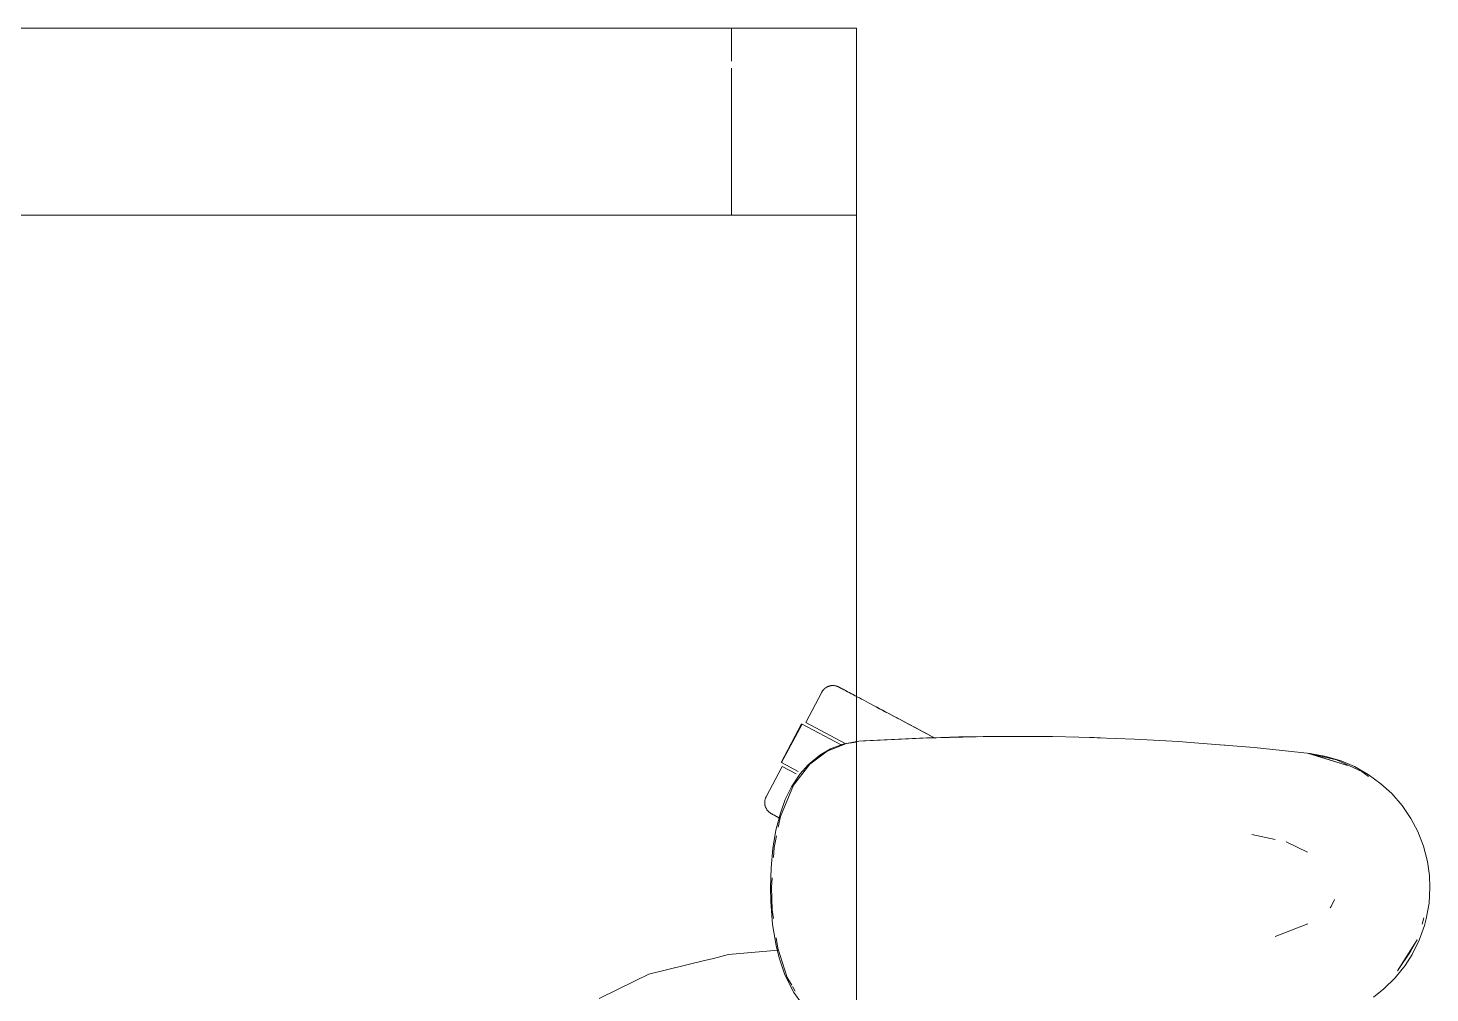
# Model space of a CAD drawing. Header units: millimetres. Extents: x 79795 to 317870, y -36033 to 97293.
# Drawn here: x 162755.4 to 163204.6, y 10685.9 to 10995.2 of the extents above; entities that cross this region are included whole.
import ezdxf

# ---------------------------------------------------------------- set-up
doc = ezdxf.new("R2010")
doc.units = ezdxf.units.MM
doc.header["$MEASUREMENT"] = 0
doc.layers.add('G-IMPT', color=8, linetype='CONTINUOUS', lineweight=9)
doc.layers.add('I-FURN', color=8, linetype='CONTINUOUS', lineweight=9)

msp = doc.modelspace()

# ---------------------------------------------------------------- linework, layer by layer
at = {"layer": 'G-IMPT'}
for p, q in [((163063.5, 10768.12), (163042.1, 10767.62)), ((163053.66, 10767.96), (163042.1, 10767.62)), ((163063.5, 10768.12), (163043.31, 10767.66)), ((163053.66, 10767.96), (163072.89, 10768.16)), ((163063.5, 10768.12), (163053.66, 10767.96)), ((163083.68, 10768.08), (163053.66, 10767.96)), ((163061.46, 10768.1), (163059.55, 10768.03)), ((163063.5, 10768.08), (163061.46, 10768.1)), ((163083.68, 10768.08), (163063.5, 10768.12)), ((163083.68, 10768.08), (163072.89, 10768.16)), ((163083.68, 10768.08), (163092.1, 10767.91)), ((163103.86, 10767.52), (163092.1, 10767.91)), ((163097.04, 10767.77), (163095.54, 10767.79)), ((163098.97, 10767.66), (163097.04, 10767.77)), ((163011.47, 10763.44), (163005.84, 10759.27)), ((163012.5, 10764.11), (163009.06, 10762.15)), ((163017.66, 10765.85), (163011.47, 10763.44)), ((163012.5, 10764.11), (163016.14, 10765.5)), ((163017.49, 10765.87), (163016.14, 10765.5)), ((163017.49, 10765.87), (163019.88, 10766.32)), ((163017.66, 10765.85), (163020.83, 10766.33)), ((163021.53, 10766.57), (163019.88, 10766.32)), ((163043.31, 10767.66), (163021.53, 10766.57)), ((163042.1, 10767.62), (163021.53, 10766.57)), ((163021.53, 10766.57), (163023.13, 10766.68)), ((163043.31, 10767.66), (163023.13, 10766.68)), ((163042.1, 10767.62), (163043.31, 10767.66)), ((163103.86, 10767.52), (163109.88, 10767.27)), ((163124.02, 10766.46), (163109.88, 10767.27)), ((163129.11, 10766.13), (163124.02, 10766.46)), ((163129.11, 10766.13), (163144.17, 10764.88)), ((163137.29, 10765.48), (163138.97, 10765.31)), ((163144.17, 10764.88), (163148.3, 10764.54)), ((163148.3, 10764.54), (163166.22, 10762.63)), ((163005.84, 10759.27), (163000.63, 10752.48)), ((163002.66, 10756.04), (163005.32, 10759.07)), ((163009.06, 10762.15), (163005.32, 10759.07)), ((163165.71, 10762.63), (163178.17, 10758.8)), ((163165.71, 10762.63), (163169.03, 10761.71)), ((163166.22, 10762.63), (163171.27, 10761.74)), ((163174.68, 10760.59), (163166.28, 10762.5)), ((163178.17, 10758.8), (163169.03, 10761.71)), ((163176.13, 10760.27), (163171.27, 10761.74)), ((163174.68, 10760.59), (163182.74, 10756.85)), ((163180.37, 10758.46), (163176.13, 10760.27)), ((163000, 10751.99), (163002.66, 10756.04)), ((163180.37, 10758.46), (163184.81, 10755.95)), ((163184.85, 10755.26), (163182.74, 10756.85)), ((163188.89, 10752.95), (163184.81, 10755.95)), ((163000, 10751.99), (162998.02, 10747.92)), ((163000.63, 10752.48), (162998.79, 10748.09)), ((163188.89, 10752.95), (163192.33, 10749.79)), ((162996.43, 10743.58), (162998.02, 10747.92)), ((162996.46, 10742.47), (162998.79, 10748.09)), ((163195.65, 10745.95), (163192.33, 10749.79)), ((163198.48, 10741.78), (163195.65, 10745.95)), ((162996.43, 10743.58), (162995, 10738.1)), ((162996.46, 10742.47), (162995.75, 10739)), ((163198.48, 10741.78), (163200.67, 10737.62)), ((162994, 10732.17), (162995, 10738.1)), ((163147.51, 10736.66), (163154.94, 10735.09)), ((163200.67, 10737.62), (163202.51, 10732.91)), ((162994, 10732.17), (162993.44, 10726.02)), ((162994.42, 10732.51), (162994.22, 10729.3)), ((162995.19, 10736.26), (162994.42, 10732.51)), ((163165.34, 10731.06), (163158.56, 10734.33)), ((163203.77, 10728.04), (163202.51, 10732.91)), ((163203.77, 10728.04), (163204.42, 10723.53)), ((162993.26, 10719.68), (162993.44, 10726.02)), ((163204.59, 10719.68), (163204.42, 10723.53)), ((162993.35, 10715.17), (162993.26, 10719.68)), ((162993.82, 10722.79), (162993.63, 10719.68)), ((162993.86, 10712.52), (162993.63, 10719.68)), ((163204.59, 10719.68), (163204.29, 10714.64)), ((162993.35, 10715.17), (162993.92, 10707.86)), ((163173.97, 10715.85), (163172.96, 10713.63)), ((163204.29, 10714.64), (163203.41, 10709.69)), ((162993.86, 10712.52), (162994.26, 10709.73)), ((163172.96, 10713.63), (163172.66, 10713.18)), ((163202.05, 10708), (163202.67, 10710.03)), ((163203.41, 10709.69), (163202.85, 10707.56)), ((162995.04, 10701.1), (162993.92, 10707.86)), ((163155.01, 10703.96), (163165.43, 10708.11)), ((163201.14, 10702.79), (163202.85, 10707.56)), ((162996.02, 10697.17), (162995.04, 10701.1)), ((162995.13, 10703.55), (162995.59, 10700.26)), ((163200.49, 10702.89), (163194.17, 10692.94)), ((163200.49, 10702.89), (163198.33, 10699.21)), ((163201.14, 10702.79), (163198.9, 10698.28)), ((162954.24, 10691.91), (162972.18, 10696.31)), ((162972.18, 10696.31), (162974.55, 10696.89)), ((162979.84, 10698.19), (162974.55, 10696.89)), ((162995.72, 10699.63), (162979.84, 10698.19)), ((162995.59, 10700.26), (162998.62, 10690.86)), ((162996.02, 10697.17), (162997.76, 10692.08)), ((163198.33, 10699.21), (163194.17, 10692.94)), ((163198.9, 10698.28), (163196.63, 10694.73)), ((162949.88, 10689.76), (162954.24, 10691.91)), ((162997.76, 10692.08), (162999.96, 10687.45)), ((163193.44, 10690.76), (163196.63, 10694.73)), ((162949.88, 10689.76), (162938.41, 10684.12)), ((162998.62, 10690.86), (163000.09, 10688.41)), ((162999.96, 10687.45), (163000.77, 10686.07)), ((163000.37, 10687.94), (163001.23, 10686.5)), ((163189.84, 10687.21), (163186.53, 10684.59)), ((163193.44, 10690.76), (163189.84, 10687.21)), ((163003.21, 10682.62), (163000.77, 10686.07))]:
    msp.add_line(p, q, dxfattribs=at)
at = {"layer": 'I-FURN'}
for p, q in [((162220.83, 10995.22), (163020.83, 10995.22)), ((163020.83, 10995.22), (162220.83, 10995.22)), ((162220.83, 10995.22), (163020.83, 10995.22)), ((162980.83, 10995.22), (162260.83, 10995.22)), ((163020.83, 10995.22), (162980.83, 10995.22)), ((162980.83, 10984.64), (162980.83, 10995.22)), ((162980.83, 10984.64), (162980.83, 10995.22)), ((163020.83, 10935.22), (163020.83, 10995.22)), ((163020.83, 10995.22), (163020.83, 10935.22)), ((163020.83, 9395.22), (163020.83, 10995.22)), ((163020.83, 10995.22), (163020.83, 9395.22)), ((162980.83, 10935.22), (162980.83, 10982.32)), ((162980.83, 10935.22), (162980.83, 10982.32)), ((162260.83, 10935.22), (162980.83, 10935.22)), ((163020.83, 10935.22), (162585.83, 10935.22)), ((162980.83, 10935.22), (163020.83, 10935.22)), ((163009.7, 10782.31), (163004.55, 10772.63)), ((163009.7, 10782.31), (163009.78, 10782.45)), ((163009.78, 10782.45), (163009.86, 10782.59)), ((163009.86, 10782.59), (163009.95, 10782.72)), ((163009.95, 10782.72), (163010.04, 10782.85)), ((163010.04, 10782.85), (163010.14, 10782.98)), ((163010.14, 10782.98), (163010.25, 10783.1)), ((163010.25, 10783.1), (163010.36, 10783.22)), ((163010.36, 10783.22), (163010.47, 10783.34)), ((163010.47, 10783.34), (163010.59, 10783.44)), ((163010.59, 10783.44), (163010.71, 10783.55)), ((163010.71, 10783.55), (163010.84, 10783.65)), ((163010.84, 10783.65), (163010.97, 10783.74)), ((163010.97, 10783.74), (163011.11, 10783.83)), ((163011.11, 10783.83), (163011.25, 10783.91)), ((163011.25, 10783.91), (163011.39, 10783.99)), ((163011.39, 10783.99), (163011.53, 10784.06)), ((163011.53, 10784.06), (163011.68, 10784.13)), ((163011.68, 10784.13), (163011.83, 10784.19)), ((163011.83, 10784.19), (163011.98, 10784.24)), ((163011.98, 10784.24), (163012.13, 10784.29)), ((163012.13, 10784.29), (163012.29, 10784.33)), ((163012.29, 10784.33), (163012.45, 10784.37)), ((163012.45, 10784.37), (163012.6, 10784.4)), ((163012.6, 10784.4), (163012.76, 10784.42)), ((163012.76, 10784.42), (163012.92, 10784.44)), ((163012.92, 10784.44), (163013.09, 10784.45)), ((163013.09, 10784.45), (163013.25, 10784.45)), ((163013.25, 10784.45), (163013.41, 10784.45)), ((163013.41, 10784.45), (163013.57, 10784.44)), ((163013.57, 10784.44), (163013.73, 10784.42)), ((163013.73, 10784.42), (163013.89, 10784.4)), ((163013.89, 10784.4), (163014.05, 10784.37)), ((163014.05, 10784.37), (163014.2, 10784.34)), ((163014.2, 10784.34), (163014.36, 10784.3)), ((163014.36, 10784.3), (163014.51, 10784.25)), ((163014.51, 10784.25), (163014.67, 10784.19)), ((163014.67, 10784.19), (163014.82, 10784.14)), ((163014.82, 10784.14), (163014.96, 10784.07)), ((163014.96, 10784.07), (163015.11, 10784)), ((163015.11, 10784), (163015.15, 10783.98)), ((163015.15, 10783.98), (163015.17, 10783.97)), ((163015.19, 10783.95), (163015.15, 10783.98)), ((163015.15, 10783.98), (163015.15, 10783.98)), ((163015.17, 10783.97), (163015.23, 10783.94)), ((163015.28, 10783.91), (163015.19, 10783.95)), ((163015.23, 10783.94), (163015.33, 10783.88)), ((163015.4, 10783.84), (163015.28, 10783.91)), ((163015.33, 10783.88), (163015.47, 10783.81)), ((163015.56, 10783.76), (163015.4, 10783.84)), ((163015.47, 10783.81), (163015.65, 10783.71)), ((163015.76, 10783.65), (163015.56, 10783.76)), ((163015.65, 10783.71), (163015.87, 10783.6)), ((163016, 10783.52), (163015.76, 10783.65)), ((163015.87, 10783.6), (163016.13, 10783.46)), ((163016.28, 10783.38), (163016, 10783.52)), ((163016.13, 10783.46), (163016.42, 10783.3)), ((163016.6, 10783.21), (163016.28, 10783.38)), ((163016.42, 10783.3), (163016.76, 10783.12)), ((163016.96, 10783.02), (163016.6, 10783.21)), ((163016.76, 10783.12), (163017.13, 10782.92)), ((163017.35, 10782.81), (163016.96, 10783.02)), ((163017.13, 10782.92), (163017.54, 10782.71)), ((163017.78, 10782.58), (163017.35, 10782.81)), ((163017.54, 10782.71), (163017.99, 10782.47)), ((163018.24, 10782.33), (163017.78, 10782.58)), ((163017.99, 10782.47), (163018.47, 10782.21)), ((163018.74, 10782.07), (163018.24, 10782.33)), ((163018.47, 10782.21), (163018.99, 10781.94)), ((163019.28, 10781.78), (163018.74, 10782.07)), ((163018.99, 10781.94), (163019.54, 10781.64)), ((163019.85, 10781.48), (163019.28, 10781.78)), ((163019.54, 10781.64), (163020.12, 10781.33)), ((163020.45, 10781.16), (163019.85, 10781.48)), ((163021.08, 10780.82), (163020.45, 10781.16)), ((163021.75, 10780.47), (163021.08, 10780.82)), ((163022.44, 10780.1), (163021.75, 10780.47)), ((163023.16, 10779.72), (163022.44, 10780.1)), ((163023.91, 10779.32), (163023.16, 10779.72)), ((163024.69, 10778.9), (163023.91, 10779.32)), ((163025.49, 10778.48), (163024.69, 10778.9)), ((163026.32, 10778.04), (163025.49, 10778.48)), ((163025.87, 10778.28), (163026.7, 10777.83)), ((163027.16, 10777.59), (163026.32, 10778.04)), ((163026.7, 10777.83), (163027.56, 10777.38)), ((163028.03, 10777.13), (163027.16, 10777.59)), ((163027.56, 10777.38), (163028.44, 10776.91)), ((163028.92, 10776.66), (163028.03, 10777.13)), ((163028.44, 10776.91), (163029.33, 10776.44)), ((163017.21, 10765.89), (163004.55, 10772.63)), ((163029.82, 10776.17), (163028.92, 10776.66)), ((163029.33, 10776.44), (163030.25, 10775.95)), ((163030.75, 10775.68), (163029.82, 10776.17)), ((163030.25, 10775.95), (163031.18, 10775.46)), ((163031.68, 10775.19), (163030.75, 10775.68)), ((163031.18, 10775.46), (163032.12, 10774.95)), ((163032.64, 10774.68), (163031.68, 10775.19)), ((163032.12, 10774.95), (163033.08, 10774.44)), ((163033.6, 10774.17), (163032.64, 10774.68)), ((163033.08, 10774.44), (163034.05, 10773.93)), ((163034.57, 10773.65), (163033.6, 10774.17)), ((163034.05, 10773.93), (163035.02, 10773.41)), ((163035.56, 10773.13), (163034.57, 10773.65)), ((163035.02, 10773.41), (163036.01, 10772.88)), ((163036.55, 10772.6), (163035.56, 10773.13)), ((163036.01, 10772.88), (163037.01, 10772.36)), ((163037.54, 10772.07), (163036.55, 10772.6)), ((163037.01, 10772.36), (163038.01, 10771.82)), ((163003.25, 10772.18), (162996.68, 10759.82)), ((162996.85, 10759.73), (163003.42, 10772.09)), ((163003.42, 10772.09), (163015.93, 10765.44)), ((163038.55, 10771.54), (163037.54, 10772.07)), ((163038.01, 10771.82), (163039.01, 10771.29)), ((163039.55, 10771), (163038.55, 10771.54)), ((163039.01, 10771.29), (163040.01, 10770.76)), ((163040.56, 10770.47), (163039.55, 10771)), ((163040.01, 10770.76), (163041.02, 10770.22)), ((163041.56, 10769.93), (163040.56, 10770.47)), ((163041.02, 10770.22), (163042.02, 10769.69)), ((163042.56, 10769.4), (163041.56, 10769.93)), ((163042.02, 10769.69), (163043.02, 10769.16)), ((163043.56, 10768.87), (163042.56, 10769.4)), ((163043.02, 10769.16), (163044.02, 10768.63)), ((163044.56, 10768.34), (163043.56, 10768.87)), ((163044.02, 10768.63), (163045.01, 10768.1)), ((163045.54, 10767.82), (163044.56, 10768.34)), ((163045.01, 10768.1), (163046, 10767.58)), ((163002.14, 10756.92), (162996.85, 10759.73)), ((162997.04, 10758.5), (162991.89, 10748.81)), ((163001.53, 10756.11), (162997.04, 10758.5)), ((162991.41, 10746.91), (162991.42, 10747.07)), ((162991.42, 10746.75), (162991.41, 10746.91)), ((162991.42, 10747.07), (162991.43, 10747.23)), ((162991.43, 10746.59), (162991.42, 10746.75)), ((162991.43, 10747.23), (162991.44, 10747.4)), ((162991.44, 10746.43), (162991.43, 10746.59)), ((162991.44, 10747.4), (162991.46, 10747.56)), ((162991.47, 10746.27), (162991.44, 10746.43)), ((162991.46, 10747.56), (162991.49, 10747.71)), ((162991.5, 10746.11), (162991.47, 10746.27)), ((162991.49, 10747.71), (162991.53, 10747.87)), ((162991.53, 10745.96), (162991.5, 10746.11)), ((162991.53, 10747.87), (162991.57, 10748.03)), ((162991.57, 10745.8), (162991.53, 10745.96)), ((162991.57, 10748.03), (162991.62, 10748.18)), ((162991.62, 10745.65), (162991.57, 10745.8)), ((162991.62, 10748.18), (162991.67, 10748.33)), ((162991.67, 10745.49), (162991.62, 10745.65)), ((162991.67, 10748.33), (162991.73, 10748.48)), ((162991.73, 10745.34), (162991.67, 10745.49)), ((162991.73, 10748.48), (162991.79, 10748.63)), ((162991.8, 10745.2), (162991.73, 10745.34)), ((162991.79, 10748.63), (162991.86, 10748.77)), ((162991.86, 10748.77), (162991.89, 10748.81)), ((162991.87, 10745.05), (162991.8, 10745.2)), ((162991.95, 10744.91), (162991.87, 10745.05)), ((162992.03, 10744.77), (162991.95, 10744.91)), ((162992.12, 10744.64), (162992.03, 10744.77)), ((162992.22, 10744.51), (162992.12, 10744.64)), ((162992.32, 10744.38), (162992.22, 10744.51)), ((162992.42, 10744.26), (162992.32, 10744.38)), ((162992.53, 10744.14), (162992.42, 10744.26)), ((162992.64, 10744.02), (162992.53, 10744.14)), ((162992.76, 10743.91), (162992.64, 10744.02)), ((162992.88, 10743.81), (162992.76, 10743.91)), ((162993.01, 10743.71), (162992.88, 10743.81)), ((162993.14, 10743.61), (162993.01, 10743.71)), ((162993.27, 10743.53), (162993.14, 10743.61)), ((162993.41, 10743.44), (162993.27, 10743.53)), ((162993.55, 10743.36), (162993.41, 10743.44)), ((162993.56, 10743.36), (162993.55, 10743.36)), ((162993.55, 10743.36), (162993.57, 10743.35)), ((162993.6, 10743.34), (162993.56, 10743.36)), ((162993.57, 10743.35), (162993.63, 10743.32)), ((162993.68, 10743.29), (162993.6, 10743.34)), ((162993.63, 10743.32), (162993.73, 10743.27)), ((162993.8, 10743.23), (162993.68, 10743.29)), ((162993.73, 10743.27), (162993.87, 10743.19)), ((162993.96, 10743.14), (162993.8, 10743.23)), ((162993.87, 10743.19), (162994.05, 10743.1)), ((162994.17, 10743.04), (162993.96, 10743.14)), ((162994.05, 10743.1), (162994.27, 10742.98)), ((162994.41, 10742.91), (162994.17, 10743.04)), ((162994.27, 10742.98), (162994.53, 10742.84)), ((162994.69, 10742.76), (162994.41, 10742.91)), ((162994.53, 10742.84), (162994.83, 10742.68)), ((162995, 10742.59), (162994.69, 10742.76)), ((162994.83, 10742.68), (162995.16, 10742.51)), ((162995.36, 10742.4), (162995, 10742.59)), ((162995.16, 10742.51), (162995.54, 10742.31)), ((162995.75, 10742.19), (162995.36, 10742.4)), ((162995.54, 10742.31), (162995.95, 10742.09)), ((162996.18, 10741.96), (162995.75, 10742.19))]:
    msp.add_line(p, q, dxfattribs=at)

doc.saveas('drawing.dxf')
